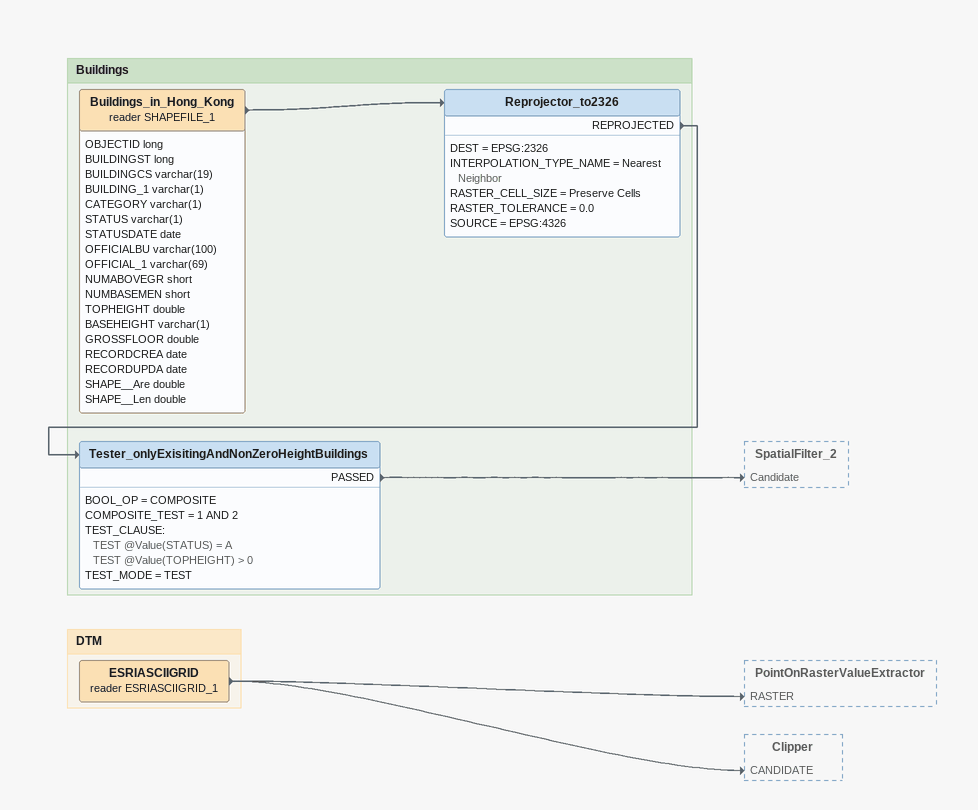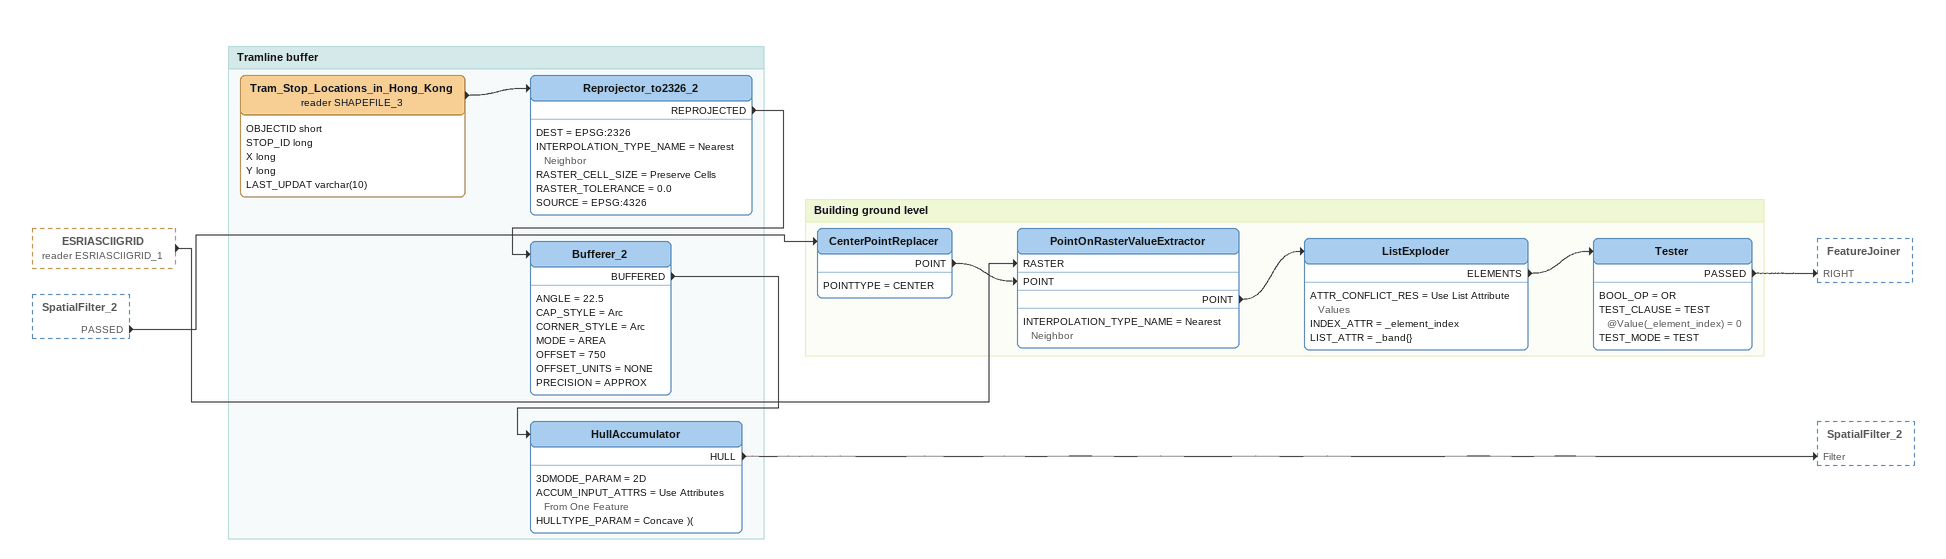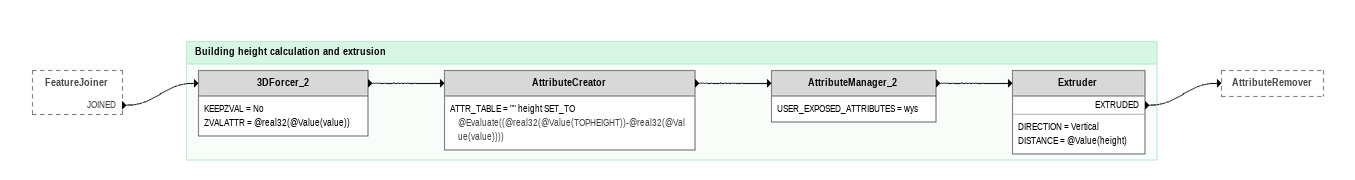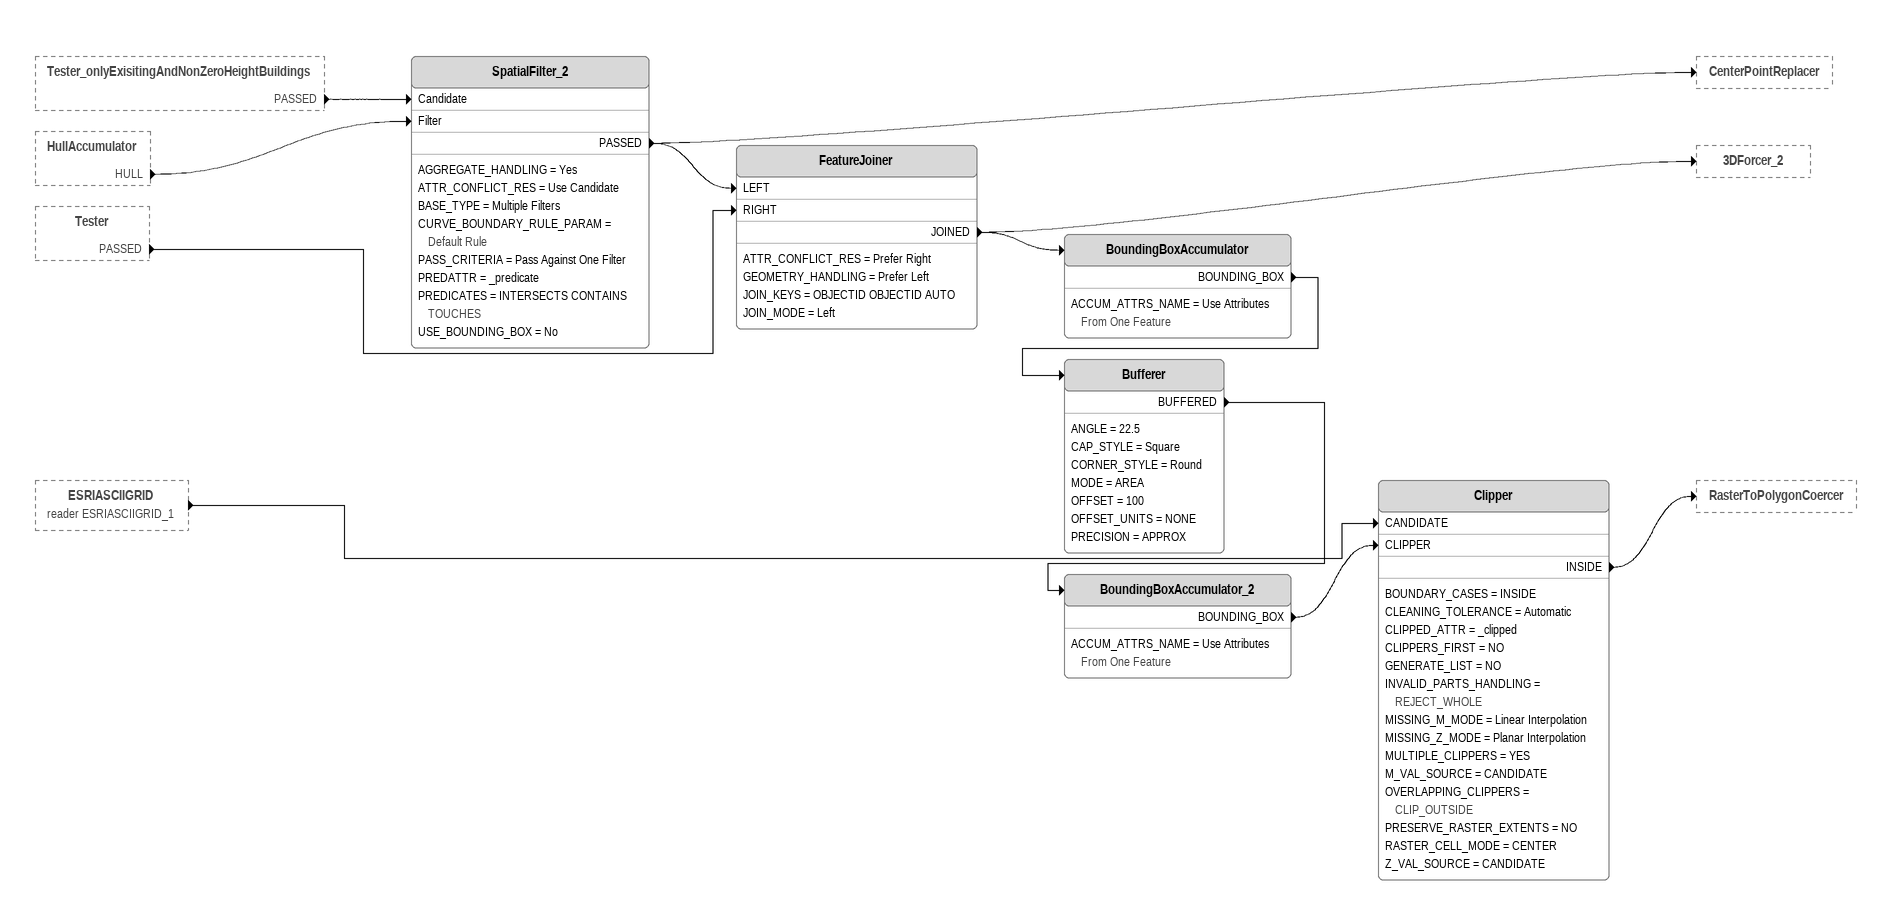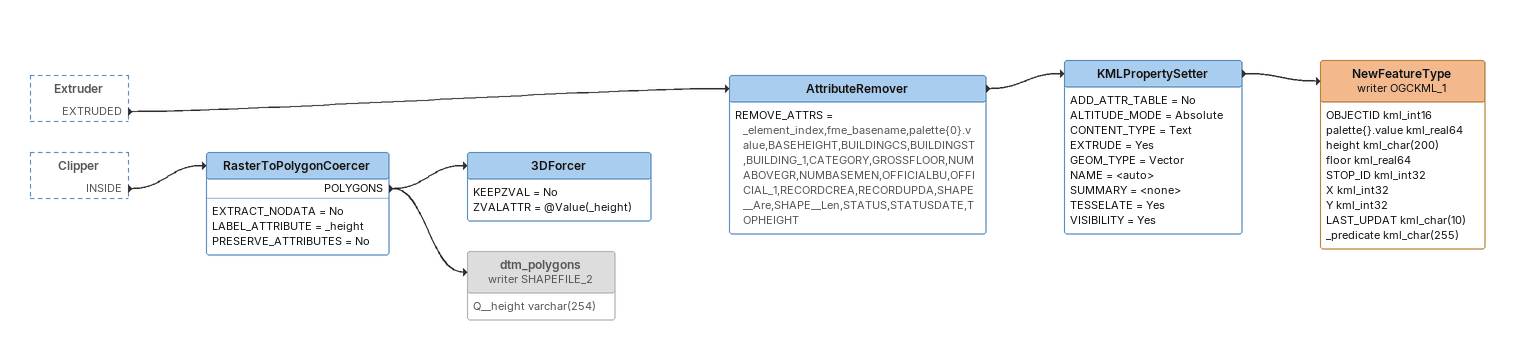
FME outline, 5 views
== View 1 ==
Bookmark: Buildings
Buildings_in_Hong_Kong (reader SHAPEFILE_1)
    attributes: OBJECTID long, BUILDINGST long, BUILDINGCS varchar(19), BUILDING_1 varchar(1), CATEGORY varchar(1), STATUS varchar(1), STATUSDATE date, OFFICIALBU varchar(100), OFFICIAL_1 varchar(69), NUMABOVEGR short, NUMBASEMEN short, TOPHEIGHT double, BASEHEIGHT varchar(1), GROSSFLOOR double, RECORDCREA date, RECORDUPDA date, SHAPE__Are double, SHAPE__Len double
    -> Reprojector_to2326
Reprojector_to2326
    DEST = EPSG:2326
    INTERPOLATION_TYPE_NAME = Nearest Neighbor
    RASTER_CELL_SIZE = Preserve Cells
    RASTER_TOLERANCE = 0.0
    SOURCE = EPSG:4326
    REPROJECTED -> Tester_onlyExisitingAndNonZeroHeightBuildings
Tester_onlyExisitingAndNonZeroHeightBuildings
    BOOL_OP = COMPOSITE
    COMPOSITE_TEST = 1 AND 2
    TEST_CLAUSE:
      TEST @Value(STATUS) = A
      TEST @Value(TOPHEIGHT) > 0
    TEST_MODE = TEST
    PASSED -> SpatialFilter_2 [Candidate]

Bookmark: DTM
ESRIASCIIGRID (reader ESRIASCIIGRID_1)
    -> PointOnRasterValueExtractor [RASTER]
    -> Clipper [CANDIDATE]

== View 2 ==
ESRIASCIIGRID (reader ESRIASCIIGRID_1) [outside]
    -> PointOnRasterValueExtractor [RASTER]
SpatialFilter_2 [outside]
    PASSED -> CenterPointReplacer

Bookmark: Tramline buffer
Tram_Stop_Locations_in_Hong_Kong (reader SHAPEFILE_3)
    attributes: OBJECTID short, STOP_ID long, X long, Y long, LAST_UPDAT varchar(10)
    -> Reprojector_to2326_2
Reprojector_to2326_2
    DEST = EPSG:2326
    INTERPOLATION_TYPE_NAME = Nearest Neighbor
    RASTER_CELL_SIZE = Preserve Cells
    RASTER_TOLERANCE = 0.0
    SOURCE = EPSG:4326
    REPROJECTED -> Bufferer_2
Bufferer_2
    ANGLE = 22.5
    CAP_STYLE = Arc
    CORNER_STYLE = Arc
    MODE = AREA
    OFFSET = 750
    OFFSET_UNITS = NONE
    PRECISION = APPROX
    BUFFERED -> HullAccumulator
HullAccumulator
    3DMODE_PARAM = 2D
    ACCUM_INPUT_ATTRS = Use Attributes From One Feature
    HULLTYPE_PARAM = Concave )(
    HULL -> SpatialFilter_2 [Filter]

Bookmark: Building ground level
CenterPointReplacer
    POINTTYPE = CENTER
    POINT -> PointOnRasterValueExtractor [POINT]
PointOnRasterValueExtractor
    INTERPOLATION_TYPE_NAME = Nearest Neighbor
    POINT -> ListExploder
ListExploder
    ATTR_CONFLICT_RES = Use List Attribute Values
    INDEX_ATTR = _element_index
    LIST_ATTR = _band{}
    ELEMENTS -> Tester
Tester
    BOOL_OP = OR
    TEST_CLAUSE = TEST @Value(_element_index) = 0
    TEST_MODE = TEST
    PASSED -> FeatureJoiner [RIGHT]

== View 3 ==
FeatureJoiner [outside]
    JOINED -> 3DForcer_2

Bookmark: Building height calculation and extrusion
3DForcer_2
    KEEPZVAL = No
    ZVALATTR = @real32(@Value(value))
    -> AttributeCreator
AttributeCreator
    ATTR_TABLE = "" height SET_TO @Evaluate((@real32(@Value(TOPHEIGHT))-@real32(@Value(value))))
    -> AttributeManager_2
AttributeManager_2
    USER_EXPOSED_ATTRIBUTES = wys
    -> Extruder
Extruder
    DIRECTION = Vertical
    DISTANCE = @Value(height)
    EXTRUDED -> AttributeRemover

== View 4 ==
Tester_onlyExisitingAndNonZeroHeightBuildings [outside]
    PASSED -> SpatialFilter_2 [Candidate]
HullAccumulator [outside]
    HULL -> SpatialFilter_2 [Filter]
Tester [outside]
    PASSED -> FeatureJoiner [RIGHT]
ESRIASCIIGRID (reader ESRIASCIIGRID_1) [outside]
    -> Clipper [CANDIDATE]
SpatialFilter_2
    AGGREGATE_HANDLING = Yes
    ATTR_CONFLICT_RES = Use Candidate
    BASE_TYPE = Multiple Filters
    CURVE_BOUNDARY_RULE_PARAM = Default Rule
    PASS_CRITERIA = Pass Against One Filter
    PREDATTR = _predicate
    PREDICATES = INTERSECTS CONTAINS TOUCHES
    USE_BOUNDING_BOX = No
    PASSED -> CenterPointReplacer
    PASSED -> FeatureJoiner [LEFT]
FeatureJoiner
    ATTR_CONFLICT_RES = Prefer Right
    GEOMETRY_HANDLING = Prefer Left
    JOIN_KEYS = OBJECTID OBJECTID AUTO
    JOIN_MODE = Left
    JOINED -> 3DForcer_2
    JOINED -> BoundingBoxAccumulator
BoundingBoxAccumulator
    ACCUM_ATTRS_NAME = Use Attributes From One Feature
    BOUNDING_BOX -> Bufferer
Bufferer
    ANGLE = 22.5
    CAP_STYLE = Square
    CORNER_STYLE = Round
    MODE = AREA
    OFFSET = 100
    OFFSET_UNITS = NONE
    PRECISION = APPROX
    BUFFERED -> BoundingBoxAccumulator_2
BoundingBoxAccumulator_2
    ACCUM_ATTRS_NAME = Use Attributes From One Feature
    BOUNDING_BOX -> Clipper [CLIPPER]
Clipper
    BOUNDARY_CASES = INSIDE
    CLEANING_TOLERANCE = Automatic
    CLIPPED_ATTR = _clipped
    CLIPPERS_FIRST = NO
    GENERATE_LIST = NO
    INVALID_PARTS_HANDLING = REJECT_WHOLE
    MISSING_M_MODE = Linear Interpolation
    MISSING_Z_MODE = Planar Interpolation
    MULTIPLE_CLIPPERS = YES
    M_VAL_SOURCE = CANDIDATE
    OVERLAPPING_CLIPPERS = CLIP_OUTSIDE
    PRESERVE_RASTER_EXTENTS = NO
    RASTER_CELL_MODE = CENTER
    Z_VAL_SOURCE = CANDIDATE
    INSIDE -> RasterToPolygonCoercer

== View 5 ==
Extruder [outside]
    EXTRUDED -> AttributeRemover
Clipper [outside]
    INSIDE -> RasterToPolygonCoercer
AttributeRemover
    REMOVE_ATTRS = _element_index,fme_basename,palette{0}.value,BASEHEIGHT,BUILDINGCS,BUILDINGST,BUILDING_1,CATEGORY,GROSSFLOOR,NUMABOVEGR,NUMBASEMEN,OFFICIALBU,OFFICIAL_1,RECORDCREA,RECORDUPDA,SHAPE__Are,SHAPE__Len,STATUS,STATUSDATE,TOPHEIGHT
    -> KMLPropertySetter
KMLPropertySetter
    ADD_ATTR_TABLE = No
    ALTITUDE_MODE = Absolute
    CONTENT_TYPE = Text
    EXTRUDE = Yes
    GEOM_TYPE = Vector
    NAME = <auto>
    SUMMARY = <none>
    TESSELATE = Yes
    VISIBILITY = Yes
    -> NewFeatureType (writer OGCKML_1)
NewFeatureType (writer OGCKML_1)
    attributes: OBJECTID kml_int16, palette{}.value kml_real64, height kml_char(200), floor kml_real64, STOP_ID kml_int32, X kml_int32, Y kml_int32, LAST_UPDAT kml_char(10), _predicate kml_char(255)
RasterToPolygonCoercer
    EXTRACT_NODATA = No
    LABEL_ATTRIBUTE = _height
    PRESERVE_ATTRIBUTES = No
    POLYGONS -> 3DForcer
    POLYGONS -> dtm_polygons (writer SHAPEFILE_2)
3DForcer
    KEEPZVAL = No
    ZVALATTR = @Value(_height)
dtm_polygons (writer SHAPEFILE_2) [off]
    attributes: Q__height varchar(254)
